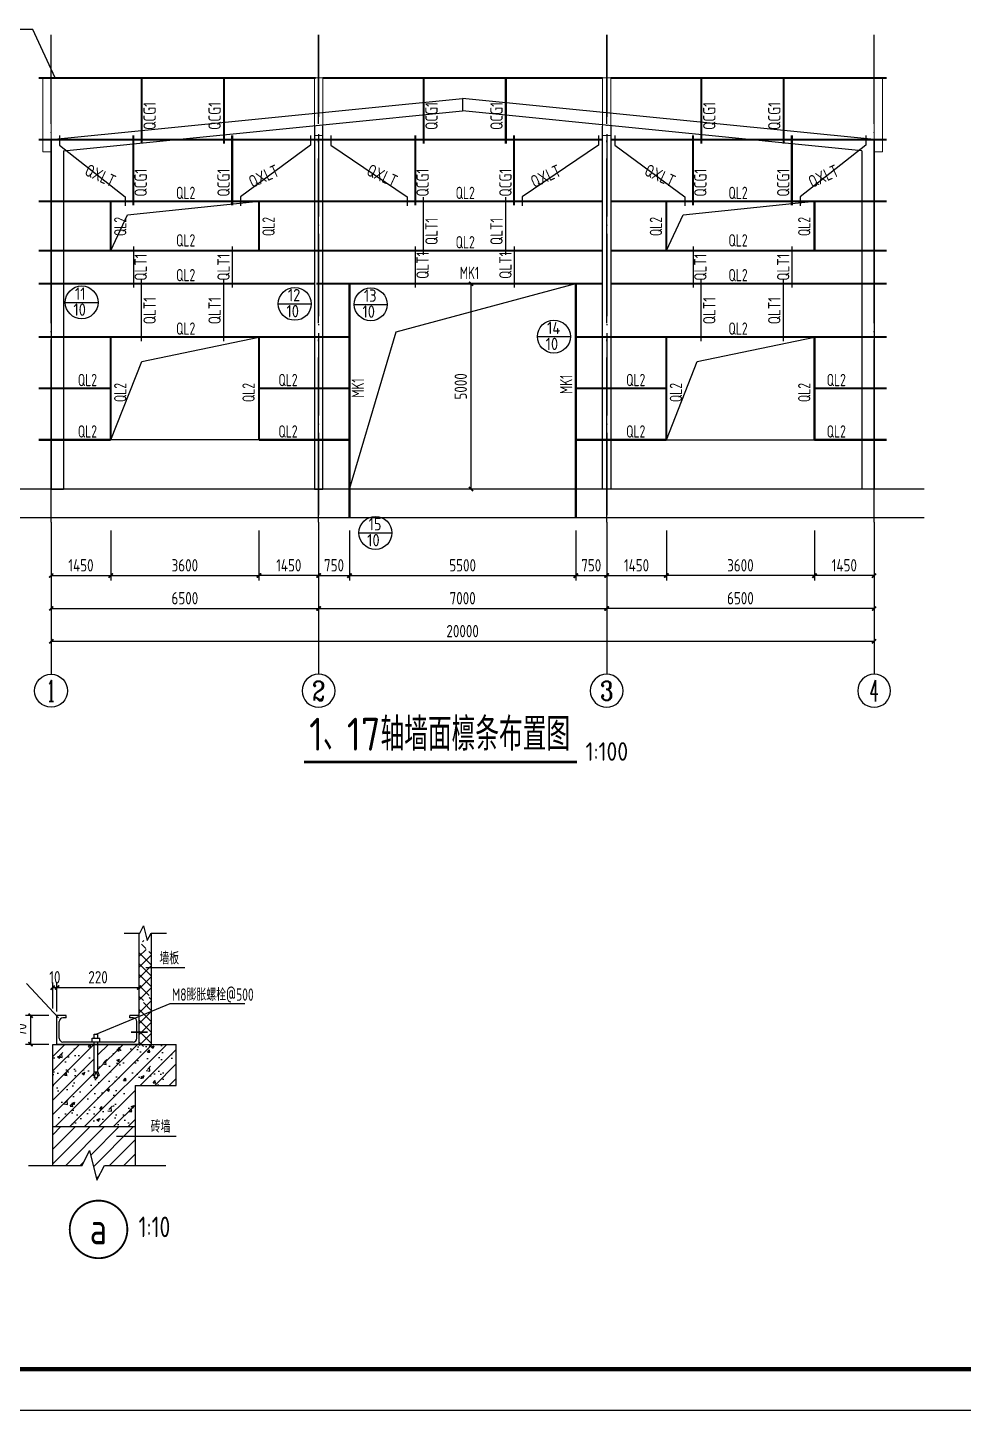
# Model space of a CAD drawing. Header units: millimetres. Extents: x 866561 to 877878, y 40199 to 44891.
# Drawn here: x 874217 to 874444.4, y 40208.1 to 40544.3 of the extents above; entities that cross this region are included whole.
import ezdxf
from ezdxf.enums import TextEntityAlignment as Align

# ---------------------------------------------------------------- set-up
doc = ezdxf.new("R2010")
doc.units = ezdxf.units.MM
doc.header["$LTSCALE"] = 1000
doc.header["$MEASUREMENT"] = 0
doc.linetypes.add('2', pattern=[11.4, 9, -0.9, 0.6, -0.9])
doc.linetypes.add('DOTE', pattern=[2.42, 2, -0.2, 0.02, -0.2])
for name, color, linetype in [('10', 7, 'Continuous'), ('1307', 7, 'Continuous'), ('AXIS', 3, 'Continuous'), ('AXIS_TEXT', 7, 'Continuous'), ('D2', 6, 'Continuous'), ('DIM', 7, 'Continuous'), ('DOTE', 1, 'DOTE'), ('M_Prof', 2, 'Continuous'), ('NUM', 7, 'Continuous'), ('THIN', 7, 'Continuous'), ('WINDOW', 4, 'Continuous'), ('中文', 7, 'Continuous'), ('标注', 7, 'Continuous'), ('梁', 4, 'Continuous'), ('檩条', 34, 'Continuous'), ('独立基础', 2, 'Continuous'), ('索引符号标注', 253, 'Continuous'), ('轴线', 253, '2')]:
    doc.layers.add(name, color=color, linetype=linetype)
doc.layers.add('零部件', color=3, linetype='Continuous', lineweight=5)
doc.styles.add('_TCH_AXIS', font='COMPLEX', dxfattribs={"bigfont": 'GBCBIG'})
doc.styles.add('COMPLEX', font='COMPLEX')
doc.styles.add('GBHZ', font='gbenor.shx', dxfattribs={"width": 0.9, "bigfont": 'gbcbig.shx'})
doc.dimstyles.new('Y10', dxfattribs={"dimscale": 0, "dimtxt": 3, "dimasz": 0.01, "dimexe": 1.2, "dimexo": 1, "dimgap": 1, "dimtad": 1, "dimdec": 0, "dimlfac": 10, "dimzin": 0, "dimdsep": 46, "dimtxsty": 'GBHZ', "dimblk1": 'DX', "dimblk2": 'DX', "dimsah": 1, "dimcen": 0.09, "dimdle": 1, "dimadec": 0, "dimazin": 0, "dimtfac": 1, "dimtdec": 0, "dimtix": 1, "dimtmove": 2, "dimatfit": 3, "dimldrblk": 'DX', "dimfxl": 0, "dimtolj": 1, "dimtzin": 0, "dimarcsym": 0})
doc.dimstyles.new('Y100', dxfattribs={"dimscale": 0, "dimtxt": 3, "dimasz": 0.01, "dimexe": 1.2, "dimexo": 2, "dimgap": 1, "dimtad": 1, "dimdec": 0, "dimlfac": 100, "dimzin": 0, "dimdsep": 46, "dimtxsty": 'GBHZ', "dimblk": 'DX', "dimcen": 0.09, "dimdle": 1, "dimclrd": 7, "dimclre": 7, "dimclrt": 7, "dimadec": 0, "dimazin": 0, "dimtfac": 1, "dimtdec": 0, "dimtix": 1, "dimtmove": 2, "dimatfit": 3, "dimldrblk": 'DX', "dimfxl": 0, "dimtolj": 1, "dimtzin": 0, "dimarcsym": 0})

# ---------------------------------------------------------------- blocks, each defined once
blk = doc.blocks.new('_AXISO')
blk.add_circle((0, 0), 0.5)
at = {"layer": 'AXIS_TEXT', "style": 'COMPLEX', "width": 1.041667}
blk.add_attdef('A', text='', height=0.56, dxfattribs=at).set_placement((-0.25, -0.28), (0.25, -0.28), align=Align.FIT)
blk = doc.blocks.new('DX')
at = {"color": 0, "linetype": 'ByBlock', "const_width": 40}
blk.add_lwpolyline([(-54, -51), (46, 49)], dxfattribs=at)
blk = doc.blocks.new('*D96')
at = {"layer": 'Defpoints', "color": 0, "transparency": 16777216}
for p in [(874357.7, 40424.08), (874422.7, 40424.08), (874357.7, 40403.08)]:
    blk.add_point(p, dxfattribs=at)
at = {"layer": '标注', "color": 7, "lineweight": -2, "transparency": 16777216}
for p, q in [((874357.7, 40422.08), (874357.7, 40401.88)), ((874422.7, 40422.08), (874422.7, 40401.88)), ((874422.69, 40403.08), (874357.71, 40403.08))]:
    blk.add_line(p, q, dxfattribs=at)
at = {"layer": '标注', "color": 7, "lineweight": -2, "transparency": 16777216, "xscale": 0.01, "yscale": 0.01, "zscale": 0.01, "rotation": 180}
blk.add_blockref('DX', (874357.7, 40403.08), dxfattribs=at)
at = {"layer": '标注', "color": 7, "lineweight": -2, "transparency": 16777216, "xscale": 0.01, "yscale": 0.01, "zscale": 0.01}
blk.add_blockref('DX', (874422.7, 40403.08), dxfattribs=at)
at = {"layer": '标注', "color": 7, "transparency": 16777216, "insert": (874390.2, 40405.58), "char_height": 3, "attachment_point": 5, "style": 'GBHZ'}
blk.add_mtext('\\A1;6500', dxfattribs=at)
blk = doc.blocks.new('*D97')
at = {"layer": 'Defpoints', "color": 0, "transparency": 16777216}
for p in [(874295.2, 40424.08), (874350.2, 40424.08), (874350.2, 40411.08)]:
    blk.add_point(p, dxfattribs=at)
at = {"layer": '标注', "color": 7, "lineweight": -2, "transparency": 16777216}
for p, q in [((874295.2, 40422.08), (874295.2, 40409.88)), ((874350.2, 40422.08), (874350.2, 40409.88)), ((874295.21, 40411.08), (874350.19, 40411.08))]:
    blk.add_line(p, q, dxfattribs=at)
at = {"layer": '标注', "color": 7, "lineweight": -2, "transparency": 16777216, "xscale": 0.01, "yscale": 0.01, "zscale": 0.01, "rotation": 180}
blk.add_blockref('DX', (874295.2, 40411.08), dxfattribs=at)
at = {"layer": '标注', "color": 7, "lineweight": -2, "transparency": 16777216, "xscale": 0.01, "yscale": 0.01, "zscale": 0.01}
blk.add_blockref('DX', (874350.2, 40411.08), dxfattribs=at)
at = {"layer": '标注', "color": 7, "transparency": 16777216, "insert": (874322.7, 40413.58), "char_height": 3, "attachment_point": 5, "style": 'GBHZ'}
blk.add_mtext('\\A1;5500', dxfattribs=at)
blk = doc.blocks.new('*D98')
at = {"layer": 'Defpoints', "color": 0, "transparency": 16777216}
for p in [(874324.74, 40482.08), (874335.14, 40482.08), (874335.14, 40432.08)]:
    blk.add_point(p, dxfattribs=at)
at = {"layer": '标注', "color": 7, "lineweight": -2, "transparency": 16777216}
for p, q in [((874333.14, 40482.08), (874323.54, 40482.08)), ((874324.74, 40432.09), (874324.74, 40482.07)), ((874333.14, 40432.08), (874323.54, 40432.08))]:
    blk.add_line(p, q, dxfattribs=at)
at = {"layer": '标注', "color": 7, "lineweight": -2, "transparency": 16777216, "xscale": 0.01, "yscale": 0.01, "zscale": 0.01}
for p, rotation in [((874324.74, 40482.08), 90), ((874324.74, 40432.08), 270)]:
    blk.add_blockref('DX', p, dxfattribs=dict(at, rotation=rotation))
at = {"layer": '标注', "color": 7, "transparency": 16777216, "insert": (874322.24, 40457.08), "char_height": 3, "attachment_point": 5, "rotation": 90, "style": 'GBHZ'}
blk.add_mtext('\\A1;5000', dxfattribs=at)
blk = doc.blocks.new('*D99')
at = {"layer": 'Defpoints', "color": 0, "transparency": 16777216}
for p in [(874357.7, 40424.08), (874372.2, 40424.08), (874372.2, 40411.08)]:
    blk.add_point(p, dxfattribs=at)
at = {"layer": '标注', "color": 7, "lineweight": -2, "transparency": 16777216}
for p, q in [((874357.7, 40422.08), (874357.7, 40409.88)), ((874372.2, 40422.08), (874372.2, 40409.88)), ((874357.71, 40411.08), (874372.19, 40411.08))]:
    blk.add_line(p, q, dxfattribs=at)
at = {"layer": '标注', "color": 7, "lineweight": -2, "transparency": 16777216, "xscale": 0.01, "yscale": 0.01, "zscale": 0.01, "rotation": 180}
blk.add_blockref('DX', (874357.7, 40411.08), dxfattribs=at)
at = {"layer": '标注', "color": 7, "lineweight": -2, "transparency": 16777216, "xscale": 0.01, "yscale": 0.01, "zscale": 0.01}
blk.add_blockref('DX', (874372.2, 40411.08), dxfattribs=at)
at = {"layer": '标注', "color": 7, "transparency": 16777216, "insert": (874364.95, 40413.58), "char_height": 3, "attachment_point": 5, "style": 'GBHZ'}
blk.add_mtext('\\A1;1450', dxfattribs=at)
blk = doc.blocks.new('*D80')
at = {"layer": 'Defpoints', "color": 0, "transparency": 16777216}
for p in [(874287.7, 40424.08), (874357.7, 40424.08), (874357.7, 40403.08)]:
    blk.add_point(p, dxfattribs=at)
at = {"layer": '标注', "color": 7, "lineweight": -2, "transparency": 16777216}
for p, q in [((874287.7, 40422.08), (874287.7, 40401.88)), ((874357.7, 40422.08), (874357.7, 40401.88)), ((874287.71, 40403.08), (874357.69, 40403.08))]:
    blk.add_line(p, q, dxfattribs=at)
at = {"layer": '标注', "color": 7, "lineweight": -2, "transparency": 16777216, "xscale": 0.01, "yscale": 0.01, "zscale": 0.01, "rotation": 180}
blk.add_blockref('DX', (874287.7, 40403.08), dxfattribs=at)
at = {"layer": '标注', "color": 7, "lineweight": -2, "transparency": 16777216, "xscale": 0.01, "yscale": 0.01, "zscale": 0.01}
blk.add_blockref('DX', (874357.7, 40403.08), dxfattribs=at)
at = {"layer": '标注', "color": 7, "transparency": 16777216, "insert": (874322.7, 40405.58), "char_height": 3, "attachment_point": 5, "style": 'GBHZ'}
blk.add_mtext('\\A1;7000', dxfattribs=at)
blk = doc.blocks.new('*D81')
at = {"layer": 'Defpoints', "color": 0, "transparency": 16777216}
for p in [(874222.7, 40424.08), (874422.7, 40424.08), (874222.7, 40395.08)]:
    blk.add_point(p, dxfattribs=at)
at = {"layer": '标注', "color": 7, "lineweight": -2, "transparency": 16777216}
for p, q in [((874222.7, 40422.08), (874222.7, 40393.88)), ((874422.7, 40422.08), (874422.7, 40393.88)), ((874422.69, 40395.08), (874222.71, 40395.08))]:
    blk.add_line(p, q, dxfattribs=at)
at = {"layer": '标注', "color": 7, "lineweight": -2, "transparency": 16777216, "xscale": 0.01, "yscale": 0.01, "zscale": 0.01, "rotation": 180}
blk.add_blockref('DX', (874222.7, 40395.08), dxfattribs=at)
at = {"layer": '标注', "color": 7, "lineweight": -2, "transparency": 16777216, "xscale": 0.01, "yscale": 0.01, "zscale": 0.01}
blk.add_blockref('DX', (874422.7, 40395.08), dxfattribs=at)
at = {"layer": '标注', "color": 7, "transparency": 16777216, "insert": (874322.7, 40397.58), "char_height": 3, "attachment_point": 5, "style": 'GBHZ'}
blk.add_mtext('\\A1;20000', dxfattribs=at)
blk = doc.blocks.new('*D82')
at = {"layer": 'Defpoints', "color": 0, "transparency": 16777216}
for p in [(874287.7, 40424.08), (874295.2, 40424.08), (874295.2, 40411.08)]:
    blk.add_point(p, dxfattribs=at)
at = {"layer": '索引符号标注', "color": 7, "lineweight": -2, "transparency": 16777216}
for p, q in [((874287.7, 40422.08), (874287.7, 40409.88)), ((874295.2, 40422.08), (874295.2, 40409.88)), ((874287.71, 40411.08), (874295.19, 40411.08))]:
    blk.add_line(p, q, dxfattribs=at)
at = {"layer": '索引符号标注', "color": 7, "lineweight": -2, "transparency": 16777216, "xscale": 0.01, "yscale": 0.01, "zscale": 0.01, "rotation": 180}
blk.add_blockref('DX', (874287.7, 40411.08), dxfattribs=at)
at = {"layer": '索引符号标注', "color": 7, "lineweight": -2, "transparency": 16777216, "xscale": 0.01, "yscale": 0.01, "zscale": 0.01}
blk.add_blockref('DX', (874295.2, 40411.08), dxfattribs=at)
at = {"layer": '索引符号标注', "color": 7, "transparency": 16777216, "insert": (874291.45, 40413.58), "char_height": 3, "attachment_point": 5, "style": 'GBHZ'}
blk.add_mtext('\\A1;750', dxfattribs=at)
blk = doc.blocks.new('*D83')
at = {"layer": 'Defpoints', "color": 0, "transparency": 16777216}
for p in [(874350.2, 40424.08), (874357.7, 40424.08), (874357.7, 40411.08)]:
    blk.add_point(p, dxfattribs=at)
at = {"layer": '索引符号标注', "color": 7, "lineweight": -2, "transparency": 16777216}
for p, q in [((874350.2, 40422.08), (874350.2, 40409.88)), ((874357.7, 40422.08), (874357.7, 40409.88)), ((874350.21, 40411.08), (874357.69, 40411.08))]:
    blk.add_line(p, q, dxfattribs=at)
at = {"layer": '索引符号标注', "color": 7, "lineweight": -2, "transparency": 16777216, "xscale": 0.01, "yscale": 0.01, "zscale": 0.01, "rotation": 180}
blk.add_blockref('DX', (874350.2, 40411.08), dxfattribs=at)
at = {"layer": '索引符号标注', "color": 7, "lineweight": -2, "transparency": 16777216, "xscale": 0.01, "yscale": 0.01, "zscale": 0.01}
blk.add_blockref('DX', (874357.7, 40411.08), dxfattribs=at)
at = {"layer": '索引符号标注', "color": 7, "transparency": 16777216, "insert": (874353.95, 40413.58), "char_height": 3, "attachment_point": 5, "style": 'GBHZ'}
blk.add_mtext('\\A1;750', dxfattribs=at)
blk = doc.blocks.new('*D94')
at = {"layer": 'Defpoints', "color": 0, "transparency": 16777216}
for p in [(874372.2, 40424.08), (874408.2, 40424.08), (874372.2, 40411.08)]:
    blk.add_point(p, dxfattribs=at)
at = {"layer": '标注', "color": 7, "lineweight": -2, "transparency": 16777216}
for p, q in [((874372.2, 40422.08), (874372.2, 40409.88)), ((874408.2, 40422.08), (874408.2, 40409.88)), ((874408.19, 40411.08), (874372.21, 40411.08))]:
    blk.add_line(p, q, dxfattribs=at)
at = {"layer": '标注', "color": 7, "lineweight": -2, "transparency": 16777216, "xscale": 0.01, "yscale": 0.01, "zscale": 0.01, "rotation": 180}
blk.add_blockref('DX', (874372.2, 40411.08), dxfattribs=at)
at = {"layer": '标注', "color": 7, "lineweight": -2, "transparency": 16777216, "xscale": 0.01, "yscale": 0.01, "zscale": 0.01}
blk.add_blockref('DX', (874408.2, 40411.08), dxfattribs=at)
at = {"layer": '标注', "color": 7, "transparency": 16777216, "insert": (874390.2, 40413.58), "char_height": 3, "attachment_point": 5, "style": 'GBHZ'}
blk.add_mtext('\\A1;3600', dxfattribs=at)
blk = doc.blocks.new('*D95')
at = {"layer": 'Defpoints', "color": 0, "transparency": 16777216}
for p in [(874408.2, 40424.08), (874422.7, 40424.08), (874408.2, 40411.08)]:
    blk.add_point(p, dxfattribs=at)
at = {"layer": '标注', "color": 7, "lineweight": -2, "transparency": 16777216}
for p, q in [((874408.2, 40422.08), (874408.2, 40409.88)), ((874422.7, 40422.08), (874422.7, 40409.88)), ((874422.69, 40411.08), (874408.21, 40411.08))]:
    blk.add_line(p, q, dxfattribs=at)
at = {"layer": '标注', "color": 7, "lineweight": -2, "transparency": 16777216, "xscale": 0.01, "yscale": 0.01, "zscale": 0.01, "rotation": 180}
blk.add_blockref('DX', (874408.2, 40411.08), dxfattribs=at)
at = {"layer": '标注', "color": 7, "lineweight": -2, "transparency": 16777216, "xscale": 0.01, "yscale": 0.01, "zscale": 0.01}
blk.add_blockref('DX', (874422.7, 40411.08), dxfattribs=at)
at = {"layer": '标注', "color": 7, "transparency": 16777216, "insert": (874415.45, 40413.58), "char_height": 3, "attachment_point": 5, "style": 'GBHZ'}
blk.add_mtext('\\A1;1450', dxfattribs=at)
blk = doc.blocks.new('*D65')
at = {"layer": 'Defpoints', "color": 0, "linetype": 'ByBlock', "transparency": 16777216}
for p in [(874223.11, 40304.12), (874217.7, 40297.12), (874223.11, 40297.12)]:
    blk.add_point(p, dxfattribs=at)
at = {"layer": 'dim', "color": 0, "linetype": 'ByBlock', "lineweight": -2, "transparency": 16777216}
for p, q in [((874222.11, 40304.12), (874216.5, 40304.12)), ((874217.7, 40304.11), (874217.7, 40297.13)), ((874222.11, 40297.12), (874216.5, 40297.12))]:
    blk.add_line(p, q, dxfattribs=at)
at = {"layer": 'dim', "color": 0, "linetype": 'ByBlock', "lineweight": -2, "transparency": 16777216, "xscale": 0.01, "yscale": 0.01, "zscale": 0.01}
for p, rotation in [((874217.7, 40304.12), 90), ((874217.7, 40297.12), 270)]:
    blk.add_blockref('DX', p, dxfattribs=dict(at, rotation=rotation))
at = {"layer": 'dim', "color": 0, "linetype": 'ByBlock', "transparency": 16777216, "insert": (874215.2, 40300.62), "char_height": 3, "attachment_point": 5, "rotation": 90, "style": 'GBHZ'}
blk.add_mtext('\\A1;70', dxfattribs=at)
blk = doc.blocks.new('*D66')
at = {"layer": 'Defpoints', "color": 0, "linetype": 'ByBlock', "transparency": 16777216}
for p in [(874224.11, 40310.93), (874223.11, 40304.84), (874224.11, 40304.12)]:
    blk.add_point(p, dxfattribs=at)
at = {"layer": 'dim', "color": 0, "linetype": 'ByBlock', "lineweight": -2, "transparency": 16777216}
for p, q in [((874223.11, 40305.84), (874223.11, 40312.13)), ((874224.11, 40305.12), (874224.11, 40312.13)), ((874223.1, 40310.93), (874223.09, 40310.93)), ((874223.11, 40310.93), (874224.11, 40310.93)), ((874224.12, 40310.93), (874224.13, 40310.93))]:
    blk.add_line(p, q, dxfattribs=at)
at = {"layer": 'dim', "color": 0, "linetype": 'ByBlock', "lineweight": -2, "transparency": 16777216, "xscale": 0.01, "yscale": 0.01, "zscale": 0.01}
blk.add_blockref('DX', (874223.11, 40310.93), dxfattribs=at)
at = {"layer": 'dim', "color": 0, "linetype": 'ByBlock', "lineweight": -2, "transparency": 16777216, "xscale": 0.01, "yscale": 0.01, "zscale": 0.01, "rotation": 180}
blk.add_blockref('DX', (874224.11, 40310.93), dxfattribs=at)
at = {"layer": 'dim', "color": 0, "linetype": 'ByBlock', "transparency": 16777216, "insert": (874223.61, 40313.43), "char_height": 3, "attachment_point": 5, "style": 'GBHZ'}
blk.add_mtext('\\A1;10', dxfattribs=at)
blk = doc.blocks.new('*D67')
at = {"layer": 'Defpoints', "color": 0, "linetype": 'ByBlock', "transparency": 16777216}
for p in [(874244.11, 40310.93), (874224.11, 40304.12), (874244.11, 40304.12)]:
    blk.add_point(p, dxfattribs=at)
at = {"layer": 'dim', "color": 0, "linetype": 'ByBlock', "lineweight": -2, "transparency": 16777216}
for p, q in [((874224.11, 40305.12), (874224.11, 40312.13)), ((874244.11, 40305.12), (874244.11, 40312.13)), ((874224.12, 40310.93), (874244.1, 40310.93))]:
    blk.add_line(p, q, dxfattribs=at)
at = {"layer": 'dim', "color": 0, "linetype": 'ByBlock', "lineweight": -2, "transparency": 16777216, "xscale": 0.01, "yscale": 0.01, "zscale": 0.01, "rotation": 180}
blk.add_blockref('DX', (874224.11, 40310.93), dxfattribs=at)
at = {"layer": 'dim', "color": 0, "linetype": 'ByBlock', "lineweight": -2, "transparency": 16777216, "xscale": 0.01, "yscale": 0.01, "zscale": 0.01}
blk.add_blockref('DX', (874244.11, 40310.93), dxfattribs=at)
at = {"layer": 'dim', "color": 0, "linetype": 'ByBlock', "transparency": 16777216, "insert": (874234.11, 40313.43), "char_height": 3, "attachment_point": 5, "style": 'GBHZ'}
blk.add_mtext('\\A1;220', dxfattribs=at)
blk = doc.blocks.new('*D864')
at = {"layer": 'Defpoints', "color": 0, "transparency": 16777216}
for p in [(874222.7, 40424.08), (874287.7, 40424.08), (874287.7, 40403.08)]:
    blk.add_point(p, dxfattribs=at)
at = {"layer": '标注', "color": 7, "lineweight": -2, "transparency": 16777216}
for p, q in [((874222.7, 40422.08), (874222.7, 40401.88)), ((874287.7, 40422.08), (874287.7, 40401.88)), ((874222.71, 40403.08), (874287.69, 40403.08))]:
    blk.add_line(p, q, dxfattribs=at)
at = {"layer": '标注', "color": 7, "lineweight": -2, "transparency": 16777216, "xscale": 0.01, "yscale": 0.01, "zscale": 0.01, "rotation": 180}
blk.add_blockref('DX', (874222.7, 40403.08), dxfattribs=at)
at = {"layer": '标注', "color": 7, "lineweight": -2, "transparency": 16777216, "xscale": 0.01, "yscale": 0.01, "zscale": 0.01}
blk.add_blockref('DX', (874287.7, 40403.08), dxfattribs=at)
at = {"layer": '标注', "color": 7, "transparency": 16777216, "insert": (874255.2, 40405.58), "char_height": 3, "attachment_point": 5, "style": 'GBHZ'}
blk.add_mtext('\\A1;6500', dxfattribs=at)
blk = doc.blocks.new('*D865')
at = {"layer": 'Defpoints', "color": 0, "transparency": 16777216}
for p in [(874273.2, 40424.08), (874287.7, 40424.08), (874273.2, 40411.08)]:
    blk.add_point(p, dxfattribs=at)
at = {"layer": '标注', "color": 7, "lineweight": -2, "transparency": 16777216}
for p, q in [((874273.2, 40422.08), (874273.2, 40409.88)), ((874287.7, 40422.08), (874287.7, 40409.88)), ((874287.69, 40411.08), (874273.21, 40411.08))]:
    blk.add_line(p, q, dxfattribs=at)
at = {"layer": '标注', "color": 7, "lineweight": -2, "transparency": 16777216, "xscale": 0.01, "yscale": 0.01, "zscale": 0.01, "rotation": 180}
blk.add_blockref('DX', (874273.2, 40411.08), dxfattribs=at)
at = {"layer": '标注', "color": 7, "lineweight": -2, "transparency": 16777216, "xscale": 0.01, "yscale": 0.01, "zscale": 0.01}
blk.add_blockref('DX', (874287.7, 40411.08), dxfattribs=at)
at = {"layer": '标注', "color": 7, "transparency": 16777216, "insert": (874280.45, 40413.58), "char_height": 3, "attachment_point": 5, "style": 'GBHZ'}
blk.add_mtext('\\A1;1450', dxfattribs=at)
blk = doc.blocks.new('*D866')
at = {"layer": 'Defpoints', "color": 0, "transparency": 16777216}
for p in [(874237.2, 40424.08), (874273.2, 40424.08), (874273.2, 40411.08)]:
    blk.add_point(p, dxfattribs=at)
at = {"layer": '标注', "color": 7, "lineweight": -2, "transparency": 16777216}
for p, q in [((874237.2, 40422.08), (874237.2, 40409.88)), ((874273.2, 40422.08), (874273.2, 40409.88)), ((874237.21, 40411.08), (874273.19, 40411.08))]:
    blk.add_line(p, q, dxfattribs=at)
at = {"layer": '标注', "color": 7, "lineweight": -2, "transparency": 16777216, "xscale": 0.01, "yscale": 0.01, "zscale": 0.01, "rotation": 180}
blk.add_blockref('DX', (874237.2, 40411.08), dxfattribs=at)
at = {"layer": '标注', "color": 7, "lineweight": -2, "transparency": 16777216, "xscale": 0.01, "yscale": 0.01, "zscale": 0.01}
blk.add_blockref('DX', (874273.2, 40411.08), dxfattribs=at)
at = {"layer": '标注', "color": 7, "transparency": 16777216, "insert": (874255.2, 40413.58), "char_height": 3, "attachment_point": 5, "style": 'GBHZ'}
blk.add_mtext('\\A1;3600', dxfattribs=at)
blk = doc.blocks.new('*D867')
at = {"layer": 'Defpoints', "color": 0, "transparency": 16777216}
for p in [(874222.7, 40424.08), (874237.2, 40424.08), (874237.2, 40411.08)]:
    blk.add_point(p, dxfattribs=at)
at = {"layer": '标注', "color": 7, "lineweight": -2, "transparency": 16777216}
for p, q in [((874222.7, 40422.08), (874222.7, 40409.88)), ((874237.2, 40422.08), (874237.2, 40409.88)), ((874222.71, 40411.08), (874237.19, 40411.08))]:
    blk.add_line(p, q, dxfattribs=at)
at = {"layer": '标注', "color": 7, "lineweight": -2, "transparency": 16777216, "xscale": 0.01, "yscale": 0.01, "zscale": 0.01, "rotation": 180}
blk.add_blockref('DX', (874222.7, 40411.08), dxfattribs=at)
at = {"layer": '标注', "color": 7, "lineweight": -2, "transparency": 16777216, "xscale": 0.01, "yscale": 0.01, "zscale": 0.01}
blk.add_blockref('DX', (874237.2, 40411.08), dxfattribs=at)
at = {"layer": '标注', "color": 7, "transparency": 16777216, "insert": (874229.95, 40413.58), "char_height": 3, "attachment_point": 5, "style": 'GBHZ'}
blk.add_mtext('\\A1;1450', dxfattribs=at)

msp = doc.modelspace()

# ---------------------------------------------------------------- hatches: boundary and pattern name
at = {"layer": 'dim', "linetype": 'ByBlock'}
h = msp.add_hatch(dxfattribs=at)
h.set_pattern_fill('ANSI37', color=256, scale=15, style=0)
h.set_pattern_definition([(45, (474795.919, 184217.4097), (-1.325825215, 1.325825215), []), (135, (474795.919, 184217.4097), (-1.325825215, -1.325825215), [])])
h.paths.add_polyline_path([(874247.106, 40320.727), (874246.977, 40320.727), (874246.077, 40318.927), (874245.177, 40322.527), (874244.277, 40320.727), (874244.106, 40320.727), (874244.106, 40306.835), (874247.106, 40309.547)])
h = msp.add_hatch(dxfattribs=at)
h.set_pattern_fill('ANSI37', color=256, scale=15, style=0)
h.set_pattern_definition([(45, (474795.919, 184216.9097), (-1.325825215, 1.325825215), []), (135, (474795.919, 184216.9097), (-1.325825215, -1.325825215), [])])
h.paths.add_polyline_path([(874247.106, 40309.047), (874244.106, 40306.335), (874244.106, 40296.617), (874247.106, 40296.617)])
h = msp.add_hatch(dxfattribs=at)
h.set_pattern_fill('ANSI31', color=256, scale=20, style=0)
h.set_pattern_definition([(45, (4757.069, -1361.9515), (-1.767766953, 1.767766953), [])])
h.paths.add_polyline_path([(874243.106, 40287.117), (874253.103, 40287.117), (874253.103, 40297.118), (874234.087, 40297.118), (874234.087, 40290.432), (874234.412, 40289.539), (874233.931, 40289.539), (874233.931, 40289.141), (874233.606, 40288.859), (874233.281, 40289.141), (874233.281, 40289.539), (874232.8, 40289.539), (874233.126, 40290.432), (874233.126, 40297.118), (874224.106, 40297.118), (874223.106, 40297.118), (874223.106, 40277.117), (874243.106, 40277.117)])
h = msp.add_hatch(dxfattribs=at)
h.set_pattern_fill('ANSI31', color=256, scale=20, style=0)
h.set_pattern_definition([(45, (4988.097, -920.148), (-1.767766953, 1.767766953), [])])
h.paths.add_polyline_path([(874243.106, 40277.117), (874223.106, 40277.117), (874223.106, 40267.674), (874230.244, 40267.674), (874232.044, 40271.274), (874233.844, 40264.074), (874235.644, 40267.674), (874243.106, 40267.674)])
at = {"layer": '标注'}
h = msp.add_hatch(dxfattribs=at)
h.set_pattern_fill('AR-CONC', color=256)
h.set_pattern_definition([(50, (4757.069, -1361.9515), (7.172601826, -0.62752135), [0.75, -8.25]), (355, (4757.069, -1361.9515), (-1.387513336, 7.52192134), [0.6, -6.6]), (100.4514445, (4757.667, -1362.004), (5.78508847, 6.89439991), [0.63740192, -7.01142112]), (46.1842, (4757.069, -1359.9515), (10.67241331, -1.65519281), [1.125, -12.375]), (96.6356355, (4757.958, -1360.089), (9.34661946, 9.74118601), [0.95610342, -10.5171376]), (351.184164, (4757.069, -1359.952), (9.34661945, 9.741186), [0.9, -9.90000001]), (21, (4758.069, -1360.4515), (5.96907052, -4.026188907), [0.75, -8.25]), (326, (4758.069, -1360.4515), (2.43315332, 7.25150045), [0.6, -6.6]), (71.4514447, (4758.5664, -1360.787), (8.40222377, 3.22531153), [0.6374019, -7.01142112]), (37.5, (4757.069, -1361.9515), (0.121598553, 3.328938538), [0, -6.52, 0, -6.7, 0, -6.625]), (7.5, (4757.069, -1361.9515), (2.630695374, 3.944117119), [0, -3.82, 0, -6.37, 0, -2.525]), (327.5, (4754.839, -1361.9515), (5.338224362, -0.225548717), [0, -2.5, 0, -7.8, 0, -10.35]), (317.5, (4753.839, -1361.9515), (5.831861693, 1.001049823), [0, -3.25, 0, -5.18, 0, -7.35])])
h.paths.add_polyline_path([(874243.106, 40287.117), (874253.103, 40287.117), (874253.103, 40297.118), (874234.087, 40297.118), (874234.087, 40290.432), (874234.412, 40289.539), (874233.931, 40289.539), (874233.931, 40289.141), (874233.606, 40288.859), (874233.281, 40289.141), (874233.281, 40289.539), (874232.8, 40289.539), (874233.126, 40290.432), (874233.126, 40297.118), (874224.106, 40297.118), (874223.106, 40297.118), (874223.106, 40277.117), (874243.106, 40277.117)])

# ---------------------------------------------------------------- linework, layer by layer
msp.add_line((874938.521, 40208.139), (874097.521, 40208.139))
at = {"color": 0, "const_width": 1}
msp.add_lwpolyline([(874928.521, 40218.139), (874122.521, 40218.139), (874122.521, 40792.139), (874928.521, 40792.139)], close=True, dxfattribs=at)
at = {"const_width": 0.667}
msp.add_lwpolyline([(874284.133, 40365.738), (874350.503, 40365.738)], dxfattribs=at)
at = {"layer": '10', "const_width": 0.45}
msp.add_lwpolyline([(874241.224, 40252.126, 1), (874227.224, 40252.126, 1), (874241.224, 40252.126, 1)], format="xyb", close=True, dxfattribs=at)
at = {"layer": 'AXIS', "color": 0}
for p, q in [((874222.699, 40424.082), (874222.699, 40387.082)), ((874287.699, 40424.082), (874287.699, 40387.082)), ((874357.699, 40424.082), (874357.699, 40387.082)), ((874422.699, 40424.082), (874422.699, 40387.082))]:
    msp.add_line(p, q, dxfattribs=at)
at = {"layer": 'D2'}
for p, q in [((874226.36, 40304.116), (874224.106, 40304.116)), ((874224.106, 40297.118), (874224.106, 40304.116)), ((874224.676, 40298.583), (874224.676, 40302.651)), ((874226.36, 40303.553), (874225.578, 40303.553)), ((874226.36, 40303.553), (874226.36, 40304.116)), ((874244.106, 40304.116), (874241.853, 40304.116)), ((874241.853, 40303.553), (874241.853, 40304.116)), ((874242.641, 40303.553), (874241.853, 40303.553)), ((874243.543, 40298.583), (874243.543, 40302.651)), ((874244.106, 40297.118), (874244.106, 40304.116)), ((874232.645, 40297.681), (874232.645, 40298.643)), ((874232.645, 40298.643), (874234.568, 40298.643)), ((874233.126, 40298.643), (874233.126, 40299.604)), ((874233.126, 40299.604), (874234.087, 40299.604)), ((874234.087, 40298.643), (874234.087, 40299.604)), ((874234.568, 40297.681), (874234.568, 40298.643)), ((874244.106, 40297.118), (874224.106, 40297.118)), ((874242.641, 40297.681), (874225.578, 40297.681)), ((874233.126, 40290.432), (874233.126, 40297.681)), ((874234.087, 40290.432), (874234.087, 40297.681)), ((874233.126, 40290.432), (874232.8, 40289.539)), ((874232.8, 40289.539), (874233.281, 40289.539)), ((874233.126, 40290.432), (874234.087, 40290.432)), ((874233.606, 40290.432), (874233.281, 40289.539)), ((874233.281, 40289.539), (874233.281, 40289.141)), ((874233.281, 40289.141), (874233.606, 40288.859)), ((874233.606, 40290.432), (874233.931, 40289.539)), ((874233.931, 40289.141), (874233.606, 40288.859)), ((874233.931, 40289.539), (874234.412, 40289.539)), ((874233.931, 40289.539), (874233.931, 40289.141)), ((874234.087, 40290.432), (874234.412, 40289.539))]:
    msp.add_line(p, q, dxfattribs=at)
for centre, start, end in [((874225.578, 40302.651), 90, 180), ((874242.641, 40302.651), 0, 90), ((874225.578, 40298.583), 180, 270), ((874242.641, 40298.583), 270, 0)]:
    msp.add_arc(centre, 0.902, start, end, dxfattribs=at)
at = {"layer": 'dim', "linetype": 'ByBlock'}
for p, q in [((874244.106, 40297.118), (874244.106, 40324.152)), ((874247.106, 40297.118), (874247.106, 40324.152)), ((874245.735, 40315.816), (874255.164, 40315.816)), ((874224.531, 40303.556), (874216.71, 40311.877)), ((874233.606, 40299.604), (874251.631, 40307.017)), ((874251.631, 40307.017), (874269.763, 40307.017)), ((874238.603, 40274.813), (874253.084, 40274.813))]:
    msp.add_line(p, q, dxfattribs=at)
at = {"layer": 'dim', "linetype": 'ByBlock', "const_width": 0.4}
msp.add_lwpolyline([(874246.133, 40300.117), (874242.096, 40300.117)], dxfattribs=at)
at = {"layer": 'DOTE', "linetype": 'DOTE', "ltscale": 0.01}
for p, q in [((874222.699, 40424.082), (874222.699, 40542.585)), ((874287.699, 40542.585), (874287.699, 40424.082)), ((874357.699, 40542.585), (874357.699, 40424.082)), ((874422.699, 40424.082), (874422.699, 40542.585))]:
    msp.add_line(p, q, dxfattribs=at)
at = {"layer": 'DOTE', "linetype": 'DOTE', "ltscale": 0.02}
for p, q in [((874222.699, 40424.082), (874222.699, 40542.585)), ((874287.699, 40424.082), (874287.699, 40542.585)), ((874357.699, 40424.082), (874357.699, 40542.585)), ((874422.699, 40424.082), (874422.699, 40542.585))]:
    msp.add_line(p, q, dxfattribs=at)
at = {"layer": 'M_Prof', "color": 251}
for p, q in [((874222.699, 40517.082), (874322.699, 40527.082)), ((874322.699, 40527.082), (874322.699, 40524.067)), ((874422.699, 40517.082), (874322.699, 40527.082)), ((874225.699, 40514.367), (874322.699, 40524.067)), ((874419.699, 40514.367), (874322.699, 40524.067)), ((874286.699, 40520.367), (874286.699, 40432.082)), ((874288.699, 40432.082), (874288.699, 40520.367)), ((874356.699, 40432.082), (874356.699, 40520.367)), ((874358.699, 40520.367), (874358.699, 40432.082)), ((874222.699, 40517.082), (874222.699, 40432.082)), ((874422.699, 40517.082), (874422.699, 40432.082)), ((874225.699, 40514.367), (874225.699, 40432.082)), ((874419.699, 40514.367), (874419.699, 40432.082)), ((874222.699, 40432.082), (874225.699, 40432.082)), ((874286.699, 40432.082), (874288.699, 40432.082)), ((874358.699, 40432.082), (874356.699, 40432.082)), ((874422.699, 40432.082), (874419.699, 40432.082))]:
    msp.add_line(p, q, dxfattribs=at)
at = {"layer": 'THIN', "linetype": 'ByBlock'}
for p, q in [((874244.277, 40324.152), (874245.177, 40325.952)), ((874245.177, 40325.952), (874246.077, 40322.352)), ((874240.484, 40324.152), (874244.277, 40324.152)), ((874246.077, 40322.352), (874246.977, 40324.152)), ((874246.977, 40324.152), (874250.77, 40324.152)), ((874230.244, 40267.674), (874232.044, 40271.274)), ((874232.044, 40271.274), (874233.844, 40264.074)), ((874217.213, 40267.674), (874230.244, 40267.674)), ((874233.844, 40264.074), (874235.644, 40267.674)), ((874235.644, 40267.674), (874250.604, 40267.674))]:
    msp.add_line(p, q, dxfattribs=at)
at = {"layer": 'WINDOW', "color": 160}
for p, q in [((874273.199, 40444.082), (874237.199, 40444.082)), ((874372.199, 40444.082), (874408.199, 40444.082))]:
    msp.add_line(p, q, dxfattribs=at)
at = {"layer": '梁'}
for p, q in [((874218.287, 40543.866), (874208.407, 40543.866)), ((874223.699, 40532.082), (874218.287, 40543.866))]:
    msp.add_line(p, q, dxfattribs=at)
at = {"layer": '檩条', "color": 4, "linetype": 'ByBlock'}
for p, q in [((874224.699, 40518.083), (874224.699, 40515.733)), ((874285.699, 40518.083), (874285.699, 40515.733)), ((874290.699, 40518.083), (874290.699, 40515.733)), ((874355.699, 40518.083), (874355.699, 40515.733)), ((874359.699, 40518.083), (874359.699, 40515.733)), ((874420.699, 40518.083), (874420.699, 40515.733)), ((874224.699, 40515.733), (874240.699, 40503.152)), ((874285.699, 40515.733), (874268.699, 40503.152)), ((874290.699, 40515.733), (874309.199, 40503.152)), ((874355.699, 40515.733), (874337.199, 40503.152)), ((874359.699, 40515.733), (874376.699, 40503.152)), ((874420.699, 40515.733), (874404.699, 40503.152)), ((874240.699, 40503.152), (874240.699, 40501.012)), ((874268.699, 40503.152), (874268.699, 40501.012)), ((874309.199, 40503.152), (874309.199, 40501.012)), ((874337.199, 40503.152), (874337.199, 40501.012)), ((874376.699, 40503.152), (874376.699, 40501.012)), ((874404.699, 40503.152), (874404.699, 40501.012)), ((874434.868, 40432.082), (874211.578, 40432.082)), ((874434.868, 40425.082), (874211.578, 40425.082))]:
    msp.add_line(p, q, dxfattribs=at)
at = {"layer": '檩条', "color": 4}
for p, q in [((874313.199, 40489.082), (874313.199, 40503.082)), ((874333.199, 40489.082), (874333.199, 40503.082)), ((874242.699, 40491.082), (874242.699, 40481.082)), ((874266.699, 40491.082), (874266.699, 40481.082)), ((874311.199, 40491.082), (874311.199, 40481.082)), ((874335.199, 40491.082), (874335.199, 40481.082)), ((874378.699, 40491.082), (874378.699, 40481.082)), ((874402.699, 40491.082), (874402.699, 40481.082)), ((874244.699, 40468.082), (874244.699, 40483.082)), ((874264.699, 40468.082), (874264.699, 40483.082)), ((874380.699, 40468.082), (874380.699, 40483.082)), ((874400.699, 40468.082), (874400.699, 40483.082)), ((874306.539, 40470.316), (874350.202, 40482.082)), ((874295.202, 40432.082), (874306.539, 40470.316))]:
    msp.add_line(p, q, dxfattribs=at)
at = {"layer": '檩条', "color": 4, "const_width": 0.5}
for points in [[(874219.699, 40532.082), (874286.999, 40532.082)], [(874244.699, 40516.082), (874244.699, 40532.082)], [(874264.699, 40516.082), (874264.699, 40532.082)], [(874356.699, 40532.082), (874288.699, 40532.082)], [(874313.199, 40516.082), (874313.199, 40532.082)], [(874333.199, 40516.082), (874333.199, 40532.082)], [(874425.699, 40532.082), (874358.699, 40532.082)], [(874380.699, 40516.082), (874380.699, 40532.082)], [(874400.699, 40516.082), (874400.699, 40532.082)], [(874219.699, 40517.082), (874286.699, 40517.082)], [(874242.699, 40518.082), (874242.699, 40501.082)], [(874266.699, 40518.082), (874266.699, 40501.082)], [(874356.699, 40517.082), (874286.699, 40517.082)], [(874311.199, 40518.082), (874311.199, 40501.082)], [(874335.199, 40518.082), (874335.199, 40501.082)], [(874425.699, 40517.082), (874358.699, 40517.082)], [(874378.699, 40518.082), (874378.699, 40501.082)], [(874402.699, 40518.082), (874402.699, 40501.082)], [(874219.699, 40502.082), (874286.699, 40502.082)], [(874237.199, 40490.082), (874237.199, 40502.082)], [(874273.199, 40490.082), (874273.199, 40502.082)], [(874356.699, 40502.082), (874286.699, 40502.082)], [(874425.699, 40502.082), (874358.699, 40502.082)], [(874372.199, 40490.082), (874372.199, 40502.082)], [(874408.199, 40490.082), (874408.199, 40502.082)], [(874219.699, 40490.082), (874286.699, 40490.082)], [(874356.699, 40490.082), (874286.699, 40490.082)], [(874425.699, 40490.082), (874358.699, 40490.082)], [(874219.699, 40482.082), (874286.699, 40482.082)], [(874356.699, 40482.082), (874287.111, 40482.082)], [(874295.202, 40425.082), (874295.202, 40482.082)], [(874350.202, 40482.082), (874295.202, 40482.082)], [(874350.202, 40425.082), (874350.202, 40482.082)], [(874425.699, 40482.082), (874358.699, 40482.082)], [(874219.699, 40469.082), (874295.202, 40469.082)], [(874237.199, 40444.082), (874237.199, 40469.082)], [(874273.199, 40469.082), (874273.199, 40444.082)], [(874425.699, 40469.082), (874350.202, 40469.082)], [(874372.199, 40469.082), (874372.199, 40444.082)], [(874408.199, 40444.082), (874408.199, 40469.082)], [(874219.699, 40456.582), (874237.199, 40456.582)], [(874273.199, 40456.582), (874295.202, 40456.582)], [(874372.199, 40456.582), (874350.202, 40456.582)], [(874425.699, 40456.582), (874408.199, 40456.582)]]:
    msp.add_lwpolyline(points, dxfattribs=at)
at = {"layer": '檩条', "color": 4, "linetype": 'ByBlock', "const_width": 0.5}
for points in [[(874219.699, 40444.082), (874237.199, 40444.082)], [(874273.199, 40444.082), (874295.202, 40444.082)], [(874372.199, 40444.082), (874350.202, 40444.082)], [(874425.699, 40444.082), (874408.199, 40444.082)]]:
    msp.add_lwpolyline(points, dxfattribs=at)
at = {"layer": '独立基础'}
for p, q in [((874223.106, 40267.674), (874223.106, 40297.118)), ((874223.106, 40297.118), (874253.103, 40297.118)), ((874253.103, 40287.117), (874253.103, 40297.117)), ((874243.106, 40287.117), (874243.106, 40267.674)), ((874243.106, 40287.117), (874253.103, 40287.117)), ((874223.106, 40277.117), (874243.106, 40277.117))]:
    msp.add_line(p, q, dxfattribs=at)
at = {"layer": '索引符号标注'}
for p, q in [((874241.27, 40498.823), (874273.199, 40502.082)), ((874376.27, 40498.823), (874408.199, 40502.082)), ((874237.199, 40490.082), (874241.27, 40498.823)), ((874372.199, 40490.082), (874376.27, 40498.823)), ((874226.127, 40477.505), (874234.127, 40477.505)), ((874277.891, 40477.136), (874285.891, 40477.136)), ((874296.361, 40477.02), (874304.361, 40477.02)), ((874244.717, 40463.164), (874273.199, 40469.082)), ((874340.879, 40469.176), (874348.879, 40469.176)), ((874379.717, 40463.164), (874408.199, 40469.082)), ((874237.199, 40444.082), (874244.717, 40463.164)), ((874372.199, 40444.082), (874379.717, 40463.164)), ((874297.501, 40421.458), (874305.501, 40421.458))]:
    msp.add_line(p, q, dxfattribs=at)
for centre in [(874230.127, 40477.505), (874281.891, 40477.136), (874300.361, 40477.02), (874344.879, 40469.176), (874301.501, 40421.458)]:
    msp.add_circle(centre, 4, dxfattribs=at)
at = {"layer": '零部件', "color": 251}
for points in [[(874220.699, 40514.082), (874222.699, 40514.082), (874222.699, 40532.082), (874220.699, 40532.082)], [(874286.699, 40518.082), (874288.699, 40518.082), (874288.699, 40532.082), (874286.699, 40532.082)], [(874358.699, 40518.082), (874356.699, 40518.082), (874356.699, 40532.082), (874358.699, 40532.082)], [(874424.699, 40514.082), (874422.699, 40514.082), (874422.699, 40532.082), (874424.699, 40532.082)]]:
    msp.add_lwpolyline(points, close=True, dxfattribs=at)

# ---------------------------------------------------------------- block references
at = {"layer": 'AXIS', "color": 0}
ref = msp.add_blockref('_AXISO', (874222.699, 40383.082), dxfattribs=dict(at, xscale=8, yscale=8, zscale=8))
ref.add_attrib('A', '1', dxfattribs={"layer": 'AXIS_TEXT', "color": 0, "height": 5.147, "style": '_TCH_AXIS'}).set_placement((874221.596, 40380.508), (874223.802, 40380.508), align=Align.FIT)
ref = msp.add_blockref('_AXISO', (874287.699, 40383.082), dxfattribs=dict(at, xscale=-8, yscale=8, zscale=8))
ref.add_attrib('A', '2', dxfattribs={"layer": 'AXIS_TEXT', "color": 0, "height": 4.659, "style": '_TCH_AXIS'}).set_placement((874286.146, 40380.752), (874289.252, 40380.752), align=Align.FIT)
ref = msp.add_blockref('_AXISO', (874357.699, 40383.082), dxfattribs=dict(at, xscale=-8, yscale=8, zscale=8))
ref.add_attrib('A', '3', dxfattribs={"layer": 'AXIS_TEXT', "color": 0, "height": 4.659, "style": '_TCH_AXIS'}).set_placement((874356.146, 40380.752), (874359.252, 40380.752), align=Align.FIT)
ref = msp.add_blockref('_AXISO', (874422.699, 40383.082), dxfattribs=dict(at, xscale=-8, yscale=8, zscale=8))
ref.add_attrib('A', '4', dxfattribs={"layer": 'AXIS_TEXT', "color": 0, "height": 5.147, "style": '_TCH_AXIS', "width": 0.5625}).set_placement((874421.596, 40380.508), (874423.802, 40380.508), align=Align.FIT)

# ---------------------------------------------------------------- texts
at = {"ltscale": 2, "style": 'GBHZ'}
msp.add_text('1:100', height=4.5, rotation=0.20444, dxfattribs=at).set_placement((874352.579, 40366.044))
at = {"layer": '10', "style": 'GBHZ', "width": 0.9}
msp.add_text('a', height=7.7, dxfattribs=at).set_placement((874232.086, 40248.507))
at = {"layer": '1307', "style": 'GBHZ'}
for s, rotation, width, p in [('QCG1', 90, 0.9, (874248.134, 40519.428)), ('QCG1', 90, 0.9, (874263.931, 40519.428)), ('QCG1', 90, 0.9, (874316.634, 40519.428)), ('QCG1', 90, 0.9, (874332.431, 40519.428)), ('QCG1', 90, 0.9, (874384.134, 40519.428)), ('QCG1', 90, 0.9, (874399.931, 40519.428)), ('QXLT', 335.45048, 0.9, (874230.6, 40508.54)), ('QCG1', 90, 0.9, (874245.969, 40503.208)), ('QCG1', 90, 0.9, (874266.096, 40503.208)), ('QXLT', 24.54952, 0.9, (874271.594, 40505.25)), ('QXLT', 335.45048, 0.9, (874299.1, 40508.54)), ('QCG1', 90, 0.9, (874314.469, 40503.208)), ('QCG1', 90, 0.9, (874334.596, 40503.208)), ('QXLT', 24.54952, 0.9, (874340.094, 40505.25)), ('QXLT', 335.45048, 0.9, (874366.6, 40508.54)), ('QCG1', 90, 0.9, (874381.969, 40503.208)), ('QCG1', 90, 0.9, (874402.096, 40503.208)), ('QXLT', 24.54952, 0.9, (874407.594, 40505.25)), ('QL2', 90, 0.8, (874240.993, 40493.614)), ('QL2', 90, 0.8, (874277.03, 40493.614)), ('QLT1', 90, 0.9, (874316.634, 40491.428)), ('QLT1', 90, 0.9, (874332.431, 40491.428)), ('QL2', 90, 0.8, (874371.169, 40493.614)), ('QL2', 90, 0.8, (874407.206, 40493.614)), ('QLT1', 90, 0.9, (874314.469, 40483.208)), ('QLT1', 90, 0.9, (874334.596, 40483.208)), ('QLT1', 90, 0.9, (874245.969, 40482.753)), ('QLT1', 90, 0.9, (874266.096, 40482.753)), ('QLT1', 90, 0.9, (874381.969, 40482.753)), ('QLT1', 90, 0.9, (874402.096, 40482.753)), ('QLT1', 90, 0.9, (874248.134, 40472.169)), ('QLT1', 90, 0.9, (874263.931, 40472.169)), ('QLT1', 90, 0.9, (874384.134, 40472.169)), ('QLT1', 90, 0.9, (874399.931, 40472.169)), ('MK1', 90, 0.8, (874349.35, 40455.226)), ('QL2', 90, 0.8, (874240.993, 40453.249)), ('QL2', 90, 0.8, (874272.174, 40453.249)), ('MK1', 90, 0.8, (874298.734, 40454.324)), ('QL2', 90, 0.8, (874376.025, 40453.249)), ('QL2', 90, 0.8, (874407.206, 40453.249))]:
    msp.add_text(s, height=3, rotation=rotation, dxfattribs=dict(at, width=width)).set_placement(p)
at = {"layer": '1307', "style": 'GBHZ', "width": 0.8}
for s, p in [('QL2', (874253.069, 40502.627)), ('QL2', (874321.011, 40502.627)), ('QL2', (874387.295, 40502.627)), ('QL2', (874253.069, 40491.08)), ('QL2', (874321.011, 40490.627)), ('QL2', (874387.295, 40491.08)), ('MK1', (874322.001, 40483.171)), ('QL2', (874253.069, 40482.627)), ('QL2', (874387.295, 40482.627)), ('QL2', (874253.069, 40469.627)), ('QL2', (874387.295, 40469.627)), ('QL2', (874229.195, 40457.127)), ('QL2', (874277.933, 40457.127)), ('QL2', (874362.431, 40457.127)), ('QL2', (874411.168, 40457.127)), ('QL2', (874229.195, 40444.627)), ('QL2', (874277.933, 40444.627)), ('QL2', (874362.431, 40444.627)), ('QL2', (874411.168, 40444.627))]:
    msp.add_text(s, height=3, dxfattribs=at).set_placement(p)
at = {"layer": 'NUM', "style": 'GBHZ'}
msp.add_text('1、17轴墙面檩条布置图', height=8, dxfattribs=at).set_placement((874285.387, 40368.512))
at = {"layer": '中文', "style": 'GBHZ', "width": 0.9}
msp.add_text('1:10', height=5, dxfattribs=at).set_placement((874243.949, 40250.238, -0.009))
at = {"layer": '索引符号标注', "style": 'GBHZ'}
for s, p in [('11', (874228.496, 40478.132)), ('12', (874280.236, 40477.762)), ('13', (874298.705, 40477.646)), ('10', (874228.126, 40474.241)), ('10', (874279.89, 40473.871)), ('10', (874298.36, 40473.755)), ('14', (874343.223, 40469.802)), ('10', (874342.878, 40465.911)), ('15', (874299.846, 40422.084)), ('10', (874299.5, 40418.193))]:
    msp.add_text(s, height=3, dxfattribs=at).set_placement(p)
at = {"layer": '轴线', "color": 61, "linetype": 'ByBlock', "style": 'GBHZ', "width": 0.8}
for s, p in [('墙板', (874249.008, 40316.553)), ('M8膨胀螺栓@500', (874252.075, 40307.719)), ('砖墙', (874246.897, 40275.645))]:
    msp.add_text(s, height=3, dxfattribs=at).set_placement(p)

# ---------------------------------------------------------------- dimensions: what is measured, and where the dimension line sits
at = {"layer": 'dim', "color": 6, "linetype": 'ByBlock'}
dim = msp.add_linear_dim(base=(874224.106, 40310.925), p1=(874223.106, 40304.845), p2=(874224.106, 40304.116), dimstyle='Y10', override={"dimscale": 1}, dxfattribs=at)
dim.commit()
dim.dimension.update_dxf_attribs({"geometry": '*D66', "text_midpoint": (874223.606, 40313.425)})
dim = msp.add_linear_dim(base=(874244.106, 40310.925), p1=(874224.106, 40304.116), p2=(874244.106, 40304.116), text='220', dimstyle='Y10', override={"dimscale": 1}, dxfattribs=at)
dim.commit()
dim.dimension.update_dxf_attribs({"geometry": '*D67', "text_midpoint": (874234.106, 40313.425)})
dim = msp.add_linear_dim(base=(874217.7, 40297.118), p1=(874223.106, 40304.116), p2=(874223.106, 40297.118), angle=90, dimstyle='Y10', override={"dimscale": 1}, dxfattribs=at)
dim.commit()
dim.dimension.update_dxf_attribs({"geometry": '*D65', "text_midpoint": (874215.2, 40300.617)})
at = {"layer": '标注'}
for base, p1, p2, angle, override, picture, middle in [((874324.737, 40482.082), (874335.143, 40432.082), (874335.143, 40482.082), 90, {"dimscale": 1}, '*D98', (874322.237, 40457.082)), ((874222.699, 40395.082), (874422.699, 40424.082), (874222.699, 40424.082), 180, {"dimscale": 1, "dimfxl": 150}, '*D81', (874322.699, 40397.582)), ((874273.199, 40411.082), (874287.699, 40424.082), (874273.199, 40424.082), 180, {"dimscale": 1, "dimfxl": 150}, '*D865', (874280.449, 40413.582)), ((874357.699, 40403.082), (874422.699, 40424.082), (874357.699, 40424.082), 180, {"dimscale": 1, "dimfxl": 150}, '*D96', (874390.199, 40405.582)), ((874372.199, 40411.082), (874408.199, 40424.082), (874372.199, 40424.082), 180, {"dimscale": 1, "dimfxl": 150}, '*D94', (874390.199, 40413.582)), ((874408.199, 40411.082), (874422.699, 40424.082), (874408.199, 40424.082), 180, {"dimscale": 1, "dimfxl": 150}, '*D95', (874415.449, 40413.582))]:
    dim = msp.add_linear_dim(base=base, p1=p1, p2=p2, angle=angle, dimstyle='Y100', override=override, dxfattribs=at)
    dim.commit()
    dim.dimension.update_dxf_attribs({"geometry": picture, "text_midpoint": middle})
for base, p1, p2, picture, middle in [((874287.699, 40403.082), (874222.699, 40424.082), (874287.699, 40424.082), '*D864', (874255.199, 40405.582)), ((874237.199, 40411.082), (874222.699, 40424.082), (874237.199, 40424.082), '*D867', (874229.949, 40413.582)), ((874273.199, 40411.082), (874237.199, 40424.082), (874273.199, 40424.082), '*D866', (874255.199, 40413.582)), ((874357.699, 40403.082), (874287.699, 40424.082), (874357.699, 40424.082), '*D80', (874322.699, 40405.582)), ((874350.202, 40411.082), (874295.202, 40424.082), (874350.202, 40424.082), '*D97', (874322.702, 40413.582)), ((874372.199, 40411.082), (874357.699, 40424.082), (874372.199, 40424.082), '*D99', (874364.949, 40413.582))]:
    dim = msp.add_linear_dim(base=base, p1=p1, p2=p2, dimstyle='Y100', override={"dimscale": 1, "dimfxl": 150}, dxfattribs=at)
    dim.commit()
    dim.dimension.update_dxf_attribs({"geometry": picture, "text_midpoint": middle})
at = {"layer": '索引符号标注'}
for base, p1, p2, picture, middle in [((874295.202, 40411.082), (874287.699, 40424.082), (874295.202, 40424.082), '*D82', (874291.451, 40413.582)), ((874357.699, 40411.082), (874350.202, 40424.082), (874357.699, 40424.082), '*D83', (874353.951, 40413.582))]:
    dim = msp.add_linear_dim(base=base, p1=p1, p2=p2, angle=180, dimstyle='Y100', override={"dimscale": 1, "dimfxl": 2}, dxfattribs=at)
    dim.commit()
    dim.dimension.update_dxf_attribs({"geometry": picture, "text_midpoint": middle})

doc.saveas('drawing.dxf')
